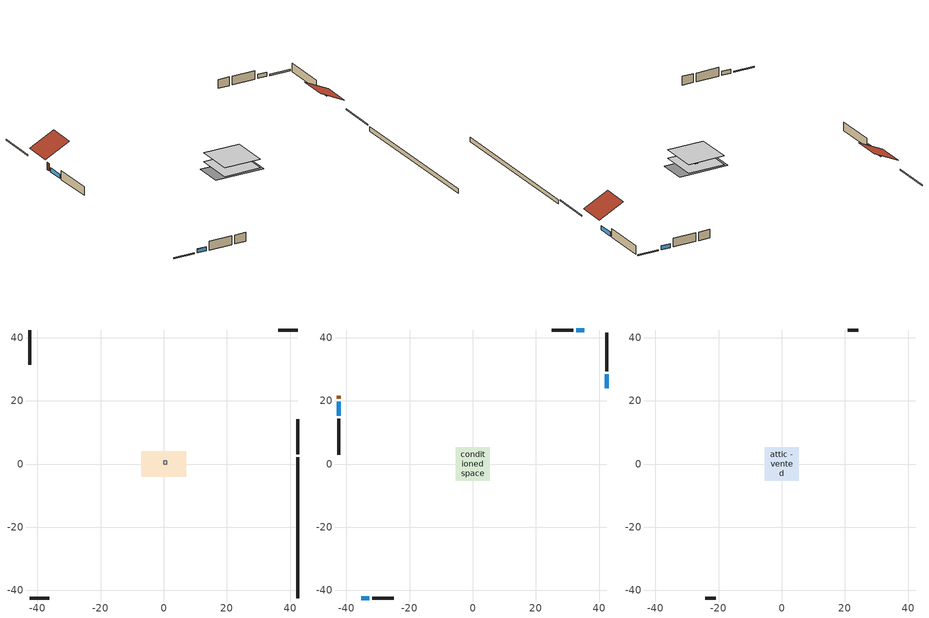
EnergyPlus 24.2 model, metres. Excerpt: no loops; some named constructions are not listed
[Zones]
central ac and furnace airloop ret air zone
 floor adiabatic (AdiabaticConst): 0,0 0,1 1,1 1,0 z0
 wall adiabatic (AdiabaticConst): 0,1 0,0 1,0 1,1 0,1 z0:1
 ceiling adiabatic (AdiabaticConst): 1,0 1,1 0,1 0,0 z1
crawlspace - vented
 floor foundation (Slab1 construction): -7.17,-3.98 -7.17,3.98 7.17,3.98 7.17,-3.98 z-0.91
 wall outside (RimJoist1 construction): 42.42,3.1 42.42,14.13 z0.3:0.61
 wall outside (RimJoist2 construction): -42.42,-42.42 -36.3,-42.42 z0.3:0.61
 wall outside (RimJoist3 construction): -42.42,42.42 -42.42,31.39 z0.3:0.61
 wall outside (RimJoist4 construction): 42.42,42.42 36.3,42.42 z0.3:0.61
 wall foundation (FoundationWall1 construction): 42.42,-42.42 42.42,2.17 z-0.91:0.3
conditioned space
 floor to crawlspace - vented (Floor1 construction): -5.34,-5.34 -5.34,5.34 5.34,5.34 5.34,-5.34 z0.3
 wall outside (AdiabaticWallConstruction 1): -42.42,21.55 -42.42,20.63 z0.3:2.34
 wall outside (AdiabaticWallConstruction): 42.42,23.98 42.42,28.38 / -42.42,19.7 -42.42,15.29 z0.3:1.49; -35.37,-42.42 -32.79,-42.42 / 35.37,42.42 32.79,42.42 z0.3:1.43
 wall outside (Wall1 construction): 42.42,29.31 42.42,41.49 z0.3:2.74
 wall outside (Wall2 construction): -31.86,-42.42 -25.09,-42.42 z0.3:2.74
 wall outside (Wall3 construction): -42.42,14.37 -42.42,2.95 z0.3:2.74
 wall outside (Wall4 construction): 31.86,42.42 25.09,42.42 z0.3:2.74
 window (WindowConstruction): 42.42,23.98 42.42,28.38 z0.3:1.49
 window (WindowConstruction 1): -35.37,-42.42 -32.79,-42.42 z0.3:1.43
 window (WindowConstruction 2): -42.42,19.7 -42.42,15.29 z0.3:1.49
 window (WindowConstruction 3): 35.37,42.42 32.79,42.42 z0.3:1.43
 door (Door): -42.42,21.54 -42.42,20.63 z0.3:2.34
attic - vented
 floor to conditioned space (Floor2 construction Reversed): -5.34,-5.34 -5.34,5.34 5.34,5.34 5.34,-5.34 z2.74
 wall outside (Wall5 construction): -24.16,-42.42 -20.91,-42.42 z0.3:2.74
 wall outside (Wall6 construction): 24.16,42.42 20.91,42.42 z0.3:2.74
 roof outside (Roof1 construction): 42.42,23.05,2.74 35.28,23.05,6.31 35.28,15.06,6.31 42.42,15.06,2.74
 roof outside (Roof2 construction): -42.42,22.47,2.74 -35.28,22.47,6.31 -35.28,30.46,6.31 -42.42,30.46,2.74
[Material] Roughness=Rough; Thermal Absorptance=0.9
Name | Thickness {m} | Conductivity {W/m-K} | Density {kg/m3} | Specific Heat {J/kg-K} | Solar Absorptance | Visible Absorptance
ceiling loosefill ins | 0.254 | 0.0480833 | 16.02 | 1046.75 | 0.7 | 0.7
ceiling stud and cavity | 0.1397 | 0.104117 | 65.682 | 1177.47 | 0.7 | 0.7
floor covering | 0.0127 | 0.0433444 | 54.468 | 1339.84 | 0.6 | 0.6
floor stud and cavity | 0.1397 | 0.923637 | 92.3553 | 1139.71 | 0.7 | 0.7
gypsum board | 0.0127 | 0.160291 | 801 | 837.4 | 0.6 | 0.6
osb sheathing 0.75 in. | 0.01905 | 0.115458 | 512.64 | 1214.23 | 0.7 | 0.7
[Construction]
Floor1 construction Reversed: floor covering, osb sheathing 0.75 in., floor stud and cavity
Floor2 construction: ceiling loosefill ins, ceiling stud and cavity, gypsum board
[EnergyManagementSystem:Subroutine]
central_ac_and_furnace_airloop_0_duct_subroutine: Set AH_MFR = central_ac_and_furnace_airloop_AH_MFR / 1; If AH_MFR > 0; Set AH_Tout = central_ac_and_furnace_airloop_AH_Tout; Set AH_Wout = central_ac_and_furnace_airloop_AH_Wout; Set RA_T = central_ac_and_furnace_airloop_RA_T; Set RA_W = central_ac_and_furnace_airloop_Ra_W; Set Fan_RTF = central_ac_and_furnace_airloop_Fan_RTF; Set DZ_T = central_ac_and_furnace_airloop_0_DZ_T; Set DZ_W = central_ac_and_furnace_airloop_0_DZ_W; Set AH_VFR = central_ac_and_furnace_airloop_AH_VFR / 1; Set h_SA = (@HFnTdbW AH_Tout AH_Wout); Set h_RA = (@HFnTdbW RA_T RA_W); Set h_fg = (@HfgAirFnWTdb AH_Wout AH_Tout); Set h_DZ = (@HFnTdbW DZ_T DZ_W); Set air_cp = 1006.0; Set f_sup = 0.067; Set f_ret = 0.033; Set sup_lk_mfr = f_sup * AH_MFR; Set ret_lk_mfr = f_ret * AH_MFR; Set SupTotLkToCond = sup_lk_mfr*(h_RA - h_SA); Set SupLatLkToCond = sup_lk_mfr*h_fg*(RA_W-AH_Wout); Set SupSensLkToCond = SupTotLkToCond-SupLatLkToCond; Set supply_ua = 102.881; Set eTm = 0-((Fan_RTF/(AH_MFR*air_cp))*supply_ua); Set t_sup = DZ_T+((AH_Tout-DZ_T)*(@Exp eTm)); Set SupCondToCond = AH_MFR*air_cp*(t_sup-AH_Tout); Set SupCondToDZ = 0-SupCondToCond; Set return_ua = 19.052; Set eTm = 0-((Fan_RTF/(AH_MFR*air_cp))*return_ua); Set t_ret = DZ_T+((RA_T-DZ_T)*(@Exp eTm)); Set RetCondToRP = AH_MFR*air_cp*(t_ret-RA_T); Set RetCondToDZ = 0-RetCondToRP; Set RetLatLkToRP = 0; Set RetSensLkToRP = ret_lk_mfr*air_cp*(DZ_T-RA_T); Set SupTotLkToDZ = sup_lk_mfr*(h_SA-h_DZ); Set SupLatLkToDZ = sup_lk_mfr*h_fg*(AH_Wout-DZ_W); Set SupSensLkToDZ = SupTotLkToDZ-SupLatLkToDZ; Set FracOutsideToCond = 1.0; Set FracOutsideToDZ = 0.0; Set FracCondToOutside = 0.0; Set FracDZToOutside = 1.0; Set FracDZToCond = 0.0; Set FracCondToDZ = 0.0; Set lk_imbal_vfr = @ABS(f_sup - f_ret) * AH_VFR; Set ImbalLkCondToDZ = lk_imbal_vfr * FracCondToDZ; Set ImbalLkDZToCond = lk_imbal_vfr * FracDZToCond; Set ImbalLkOutsideToCond = lk_imbal_vfr * FracOutsideToCond; Set ImbalLkOutsideToDZ = lk_imbal_vfr * FracOutsideToDZ; Set ImbalLkCondToOutside = lk_imbal_vfr * FracCondToOutside; Set ImbalLkDZToOutside = lk_imbal_vfr * FracDZToOutside; Else; Set SupLatLkToCond = 0; Set SupSensLkToCond = 0; Set SupCondToCond = 0; Set RetCondToRP = 0; Set RetLatLkToRP = 0; Set RetSensLkToRP = 0; Set RetCondToDZ = 0; Set SupCondToDZ = 0; Set SupLatLkToDZ = 0; Set SupSensLkToDZ = 0; Set ImbalLkCondToDZ = 0; Set ImbalLkDZToCond = 0; Set ImbalLkOutsideToCond = 0; Set ImbalLkOutsideToDZ = 0; Set ImbalLkCondToOutside = 0; Set ImbalLkDZToOutside = 0; EndIf; Set central_ac_and_furnace_airloop_0_SupLatLkToCond = SupLatLkToCond; Set central_ac_and_furnace_airloop_0_SupSensLkToCond = SupSensLkToCond; Set central_ac_and_furnace_airloop_0_SupCondToLv = SupCondToCond; Set central_ac_and_furnace_airloop_0_RetCondToRP = RetCondToRP; Set central_ac_and_furnace_airloop_0_RetLatLkToRP = RetLatLkToRP; Set central_ac_and_furnace_airloop_0_RetSensLkToRP = RetSensLkToRP; Set central_ac_and_furnace_airloop_0_RetCondToDZ = RetCondToDZ; Set central_ac_and_furnace_airloop_0_SupCondToDZ = SupCondToDZ; Set central_ac_and_furnace_airloop_0_SupLatLkToDZ = SupLatLkToDZ; Set central_ac_and_furnace_airloop_0_SupSensLkToDZ = SupSensLkToDZ; Set central_ac_and_furnace_airloop_0_ZoneMixCondToDZ = ImbalLkCondToDZ; Set central_ac_and_furnace_airloop_0_ZoneMixDZToCond = ImbalLkDZToCond; Set central_ac_and_furnace_airloop_0_DuctImbalLkSupFanEquivCond = ImbalLkCondToOutside; Set central_ac_and_furnace_airloop_0_DuctImbalLkExhFanEquivCond = ImbalLkOutsideToCond; Set central_ac_and_furnace_airloop_0_DuctImbalLkSupFanEquivDZ = ImbalLkDZToOutside; Set central_ac_and_furnace_airloop_0_DuctImbalLkExhFanEquivDZ = ImbalLkOutsideToDZ
[EnergyManagementSystem:ProgramCallingManager]
central_ac_and_furnace_airloop_0_duct_program_calling_manager: EndOfSystemTimestepAfterHVACReporting; central_ac_and_furnace_airloop_0_duct_program
central_ac_and_furnace_supply_fan_disaggregate_program_calling_manager: EndOfSystemTimestepBeforeHVACReporting; central_ac_and_furnace_supply_fan_disaggregate_program
central_ac_and_furnace_supply_fan_disaggregate_program_calling_manager 1: EndOfSystemTimestepBeforeHVACReporting; central_ac_and_furnace_supply_fan_disaggregate_program_1
component_loads_program_calling_manager: EndOfZoneTimestepAfterZoneReporting; component_loads_program
crawlspace_vented_1_duct_leakage_imbalance_infil_program_calling_manager: BeginZoneTimestepAfterInitHeatBalance; crawlspace_vented_1_duct_leakage_imbalance_infil_program
fridge_schedule_program_calling_manager: BeginZoneTimestepAfterInitHeatBalance; fridge_schedule_program
infil_program_calling_manager: BeginZoneTimestepAfterInitHeatBalance; infil_program
natural_vent_program_calling_manager: BeginZoneTimestepAfterInitHeatBalance; natural_vent_program
total_airflows_program_calling_manager: EndOfZoneTimestepAfterZoneReporting; total_airflows_program
total_loads_program_calling_manager: EndOfZoneTimestepAfterZoneReporting; total_loads_program
unmet_hours_program_calling_manager: EndOfZoneTimestepBeforeZoneReporting; unmet_hours_program
water_heater_hpwh_EC_adj_ProgramManager: EndOfSystemTimestepBeforeHVACReporting; water_heater_hpwh_EC_adj
water_heater_ProgramManager: InsideHVACSystemIterationLoop; water_heater_Control; water_heater_InletAir
[EnergyManagementSystem:OutputVariable]
Name | EMS Variable | Type of Data in Variable | Update Frequency | EMS Program or Subroutine | Units
central ac and furnace supply fan disaggregate clg | central_ac_and_furnace_supply_fan_clg | Summed | SystemTimestep | central_ac_and_furnace_supply_fan_disaggregate_program | J
central ac and furnace supply fan disaggregate htg primary | central_ac_and_furnace_supply_fan_primary_htg | Summed | SystemTimestep | central_ac_and_furnace_supply_fan_disaggregate_program_1 | J
loads_htg_tot_peakload_outvar; loads_htg_tot_annual_outvar; loads_htg_tot_timeseries_outvar | loads_htg_tot | Summed | ZoneTimestep | total_loads_program | J
loads_clg_tot_peakload_outvar; loads_clg_tot_annual_outvar; loads_clg_tot_timeseries_outvar | loads_clg_tot | Summed | ZoneTimestep | total_loads_program | J
htg_unmet_hours_annual_outvar; htg_unmet_hours_timeseries_outvar | htg_unmet_hours | Summed | ZoneTimestep | unmet_hours_program | hr
clg_unmet_hours_annual_outvar; clg_unmet_hours_timeseries_outvar | clg_unmet_hours | Summed | ZoneTimestep | unmet_hours_program | hr
loads_htg_roofs_annual_outvar; loads_htg_roofs_timeseries_outvar | loads_htg_roofs | Summed | ZoneTimestep | component_loads_program | J
loads_htg_ceilings_annual_outvar; loads_htg_ceilings_timeseries_outvar | loads_htg_ceilings | Summed | ZoneTimestep | component_loads_program | J
loads_htg_walls_annual_outvar; loads_htg_walls_timeseries_outvar | loads_htg_walls | Summed | ZoneTimestep | component_loads_program | J
loads_htg_rim_joists_annual_outvar; loads_htg_rim_joists_timeseries_outvar | loads_htg_rim_joists | Summed | ZoneTimestep | component_loads_program | J
loads_htg_foundation_walls_annual_outvar; loads_htg_foundation_walls_timeseries_outvar | loads_htg_foundation_walls | Summed | ZoneTimestep | component_loads_program | J
loads_htg_doors_annual_outvar; loads_htg_doors_timeseries_outvar | loads_htg_doors | Summed | ZoneTimestep | component_loads_program | J
loads_htg_windows_conduction_annual_outvar; loads_htg_windows_conduction_timeseries_outvar | loads_htg_windows_conduction | Summed | ZoneTimestep | component_loads_program | J
loads_htg_windows_solar_annual_outvar; loads_htg_windows_solar_timeseries_outvar | loads_htg_windows_solar | Summed | ZoneTimestep | component_loads_program | J
loads_htg_skylights_conduction_annual_outvar; loads_htg_skylights_conduction_timeseries_outvar | loads_htg_skylights_conduction | Summed | ZoneTimestep | component_loads_program | J
loads_htg_skylights_solar_annual_outvar; loads_htg_skylights_solar_timeseries_outvar | loads_htg_skylights_solar | Summed | ZoneTimestep | component_loads_program | J
loads_htg_floors_annual_outvar; loads_htg_floors_timeseries_outvar | loads_htg_floors | Summed | ZoneTimestep | component_loads_program | J
loads_htg_slabs_annual_outvar; loads_htg_slabs_timeseries_outvar | loads_htg_slabs | Summed | ZoneTimestep | component_loads_program | J
loads_htg_internal_mass_annual_outvar; loads_htg_internal_mass_timeseries_outvar | loads_htg_internal_mass | Summed | ZoneTimestep | component_loads_program | J
loads_htg_infil_annual_outvar; loads_htg_infil_timeseries_outvar | loads_htg_infil | Summed | ZoneTimestep | component_loads_program | J
loads_htg_natvent_annual_outvar; loads_htg_natvent_timeseries_outvar | loads_htg_natvent | Summed | ZoneTimestep | component_loads_program | J
loads_htg_mechvent_annual_outvar; loads_htg_mechvent_timeseries_outvar | loads_htg_mechvent | Summed | ZoneTimestep | component_loads_program | J
loads_htg_whf_annual_outvar; loads_htg_whf_timeseries_outvar | loads_htg_whf | Summed | ZoneTimestep | component_loads_program | J
loads_htg_ducts_annual_outvar; loads_htg_ducts_timeseries_outvar | loads_htg_ducts | Summed | ZoneTimestep | component_loads_program | J
loads_htg_intgains_annual_outvar; loads_htg_intgains_timeseries_outvar | loads_htg_intgains | Summed | ZoneTimestep | component_loads_program | J
loads_htg_lighting_annual_outvar; loads_htg_lighting_timeseries_outvar | loads_htg_lighting | Summed | ZoneTimestep | component_loads_program | J
loads_clg_roofs_annual_outvar; loads_clg_roofs_timeseries_outvar | loads_clg_roofs | Summed | ZoneTimestep | component_loads_program | J
loads_clg_ceilings_annual_outvar; loads_clg_ceilings_timeseries_outvar | loads_clg_ceilings | Summed | ZoneTimestep | component_loads_program | J
loads_clg_walls_annual_outvar; loads_clg_walls_timeseries_outvar | loads_clg_walls | Summed | ZoneTimestep | component_loads_program | J
loads_clg_rim_joists_annual_outvar; loads_clg_rim_joists_timeseries_outvar | loads_clg_rim_joists | Summed | ZoneTimestep | component_loads_program | J
loads_clg_foundation_walls_annual_outvar; loads_clg_foundation_walls_timeseries_outvar | loads_clg_foundation_walls | Summed | ZoneTimestep | component_loads_program | J
loads_clg_doors_annual_outvar; loads_clg_doors_timeseries_outvar | loads_clg_doors | Summed | ZoneTimestep | component_loads_program | J
loads_clg_windows_conduction_annual_outvar; loads_clg_windows_conduction_timeseries_outvar | loads_clg_windows_conduction | Summed | ZoneTimestep | component_loads_program | J
loads_clg_windows_solar_annual_outvar; loads_clg_windows_solar_timeseries_outvar | loads_clg_windows_solar | Summed | ZoneTimestep | component_loads_program | J
loads_clg_skylights_conduction_annual_outvar; loads_clg_skylights_conduction_timeseries_outvar | loads_clg_skylights_conduction | Summed | ZoneTimestep | component_loads_program | J
loads_clg_skylights_solar_annual_outvar; loads_clg_skylights_solar_timeseries_outvar | loads_clg_skylights_solar | Summed | ZoneTimestep | component_loads_program | J
loads_clg_floors_annual_outvar; loads_clg_floors_timeseries_outvar | loads_clg_floors | Summed | ZoneTimestep | component_loads_program | J
loads_clg_slabs_annual_outvar; loads_clg_slabs_timeseries_outvar | loads_clg_slabs | Summed | ZoneTimestep | component_loads_program | J
loads_clg_internal_mass_annual_outvar; loads_clg_internal_mass_timeseries_outvar | loads_clg_internal_mass | Summed | ZoneTimestep | component_loads_program | J
loads_clg_infil_annual_outvar; loads_clg_infil_timeseries_outvar | loads_clg_infil | Summed | ZoneTimestep | component_loads_program | J
loads_clg_natvent_annual_outvar; loads_clg_natvent_timeseries_outvar | loads_clg_natvent | Summed | ZoneTimestep | component_loads_program | J
loads_clg_mechvent_annual_outvar; loads_clg_mechvent_timeseries_outvar | loads_clg_mechvent | Summed | ZoneTimestep | component_loads_program | J
loads_clg_whf_annual_outvar; loads_clg_whf_timeseries_outvar | loads_clg_whf | Summed | ZoneTimestep | component_loads_program | J
loads_clg_ducts_annual_outvar; loads_clg_ducts_timeseries_outvar | loads_clg_ducts | Summed | ZoneTimestep | component_loads_program | J
loads_clg_intgains_annual_outvar; loads_clg_intgains_timeseries_outvar | loads_clg_intgains | Summed | ZoneTimestep | component_loads_program | J
loads_clg_lighting_annual_outvar; loads_clg_lighting_timeseries_outvar | loads_clg_lighting | Summed | ZoneTimestep | component_loads_program | J
total_infil_flow_rate_timeseries_outvar | total_infil_flow_rate | Averaged | ZoneTimestep | total_airflows_program | m^3/s
total_mechvent_flow_rate_timeseries_outvar | total_mechvent_flow_rate | Averaged | ZoneTimestep | total_airflows_program | m^3/s
total_natvent_flow_rate_timeseries_outvar | total_natvent_flow_rate | Averaged | ZoneTimestep | total_airflows_program | m^3/s
total_whf_flow_rate_timeseries_outvar | total_whf_flow_rate | Averaged | ZoneTimestep | total_airflows_program | m^3/s
[Schedule:Day:Interval]
cooling season schedule day; cooling season schedule day 2; cooling season schedule default day; natural vent schedule default day: No, 24:00, 0
cooling season schedule day 1; natural vent schedule day: No, 24:00, 1
exterior lighting schedule day 10: No, 01:00, 0.552381, 03:00, 0.510952, 05:00, 0.483333, 06:00, 0.538571, 07:00, 0.607619, 08:00, 0.56619, 09:00, 0.428095, 10:00, 0.345238, 12:00, 0.331429, 13:00, 0.345238, 14:00, 0.386667, 15:00, 0.414286, 16:00, 0.483333, 17:00, 0.607619, 18:00, 0.773333, 19:00, 0.88381, 20:00, 0.939048, 21:00, 0.966667, 22:00, 0.897619, 23:00, 0.773333, 24:00, 0.649048
exterior lighting schedule day 11: No, 01:00, 0.571429, 03:00, 0.528571, 05:00, 0.5, 06:00, 0.557143, 07:00, 0.628571, 08:00, 0.585714, 09:00, 0.442857, 10:00, 0.357143, 12:00, 0.342857, 13:00, 0.357143, 14:00, 0.4, 15:00, 0.428571, 16:00, 0.5, 17:00, 0.628571, 18:00, 0.8, 19:00, 0.914286, 20:00, 0.971429, 21:00, 1, 22:00, 0.928571, 23:00, 0.8, 24:00, 0.671429
[Schedule:Week:Daily]
cooling season schedule Week Rule - Jan1-May26: cooling season schedule day, cooling season schedule day, cooling season schedule day, cooling season schedule day, cooling season schedule day, cooling season schedule day, cooling season schedule day, cooling season schedule default day, cooling season schedule default day, cooling season schedule default day, cooling season schedule default day, cooling season schedule default day
cooling season schedule Week Rule - May27-Jun2: cooling season schedule day, cooling season schedule day, cooling season schedule day, cooling season schedule day, cooling season schedule day, cooling season schedule day 1, cooling season schedule day 1, cooling season schedule default day, cooling season schedule default day, cooling season schedule default day, cooling season schedule default day, cooling season schedule default day
cooling season schedule Week Rule - Jun3-Sep29: cooling season schedule day 1, cooling season schedule day 1, cooling season schedule day 1, cooling season schedule day 1, cooling season schedule day 1, cooling season schedule day 1, cooling season schedule day 1, cooling season schedule default day, cooling season schedule default day, cooling season schedule default day, cooling season schedule default day, cooling season schedule default day
cooling season schedule Week Rule - Sep30-Oct6: cooling season schedule day 1, cooling season schedule day 2, cooling season schedule day 2, cooling season schedule day 2, cooling season schedule day 2, cooling season schedule day 2, cooling season schedule day 2, cooling season schedule default day, cooling season schedule default day, cooling season schedule default day, cooling season schedule default day, cooling season schedule default day
cooling season schedule Week Rule - Oct7-Dec31: cooling season schedule day 2, cooling season schedule day 2, cooling season schedule day 2, cooling season schedule day 2, cooling season schedule day 2, cooling season schedule day 2, cooling season schedule day 2, cooling season schedule default day, cooling season schedule default day, cooling season schedule default day, cooling season schedule default day, cooling season schedule default day
natural vent schedule Week Rule - Jan1-Jan6: natural vent schedule day, natural vent schedule day, natural vent schedule default day, natural vent schedule day, natural vent schedule default day, natural vent schedule day, natural vent schedule default day, natural vent schedule default day, natural vent schedule default day, natural vent schedule default day, natural vent schedule default day, natural vent schedule default day
natural vent schedule Week Rule - Jan7-Dec31: natural vent schedule default day, natural vent schedule day, natural vent schedule default day, natural vent schedule day, natural vent schedule default day, natural vent schedule day, natural vent schedule default day, natural vent schedule default day, natural vent schedule default day, natural vent schedule default day, natural vent schedule default day, natural vent schedule default day
[Schedule:Year]
cooling season schedule: cooling season schedule Week Rule - Jan1-May26, 1, 1, 5, 26, cooling season schedule Week Rule - May27-Jun2, 5, 27, 6, 2, cooling season schedule Week Rule - Jun3-Sep29, 6, 3, 9, 29, cooling season schedule Week Rule - Sep30-Oct6, 9, 30, 10, 6, cooling season schedule Week Rule - Oct7-Dec31, 10, 7, 12, 31
natural vent schedule: natural vent schedule Week Rule - Jan1-Jan6, 1, 1, 1, 6, natural vent schedule Week Rule - Jan7-Dec31, 1, 7, 12, 31
[Schedule:File]
hot_water_dishwasher: File=in.schedules.csv; Column Number=6; Rows to Skip at Top=1; Number of Hours of Data=8760; Column Separator=Comma; Interpolate to Timestep=Yes; Minutes per Item=15; Adjust Schedule for Daylight Savings=Yes
